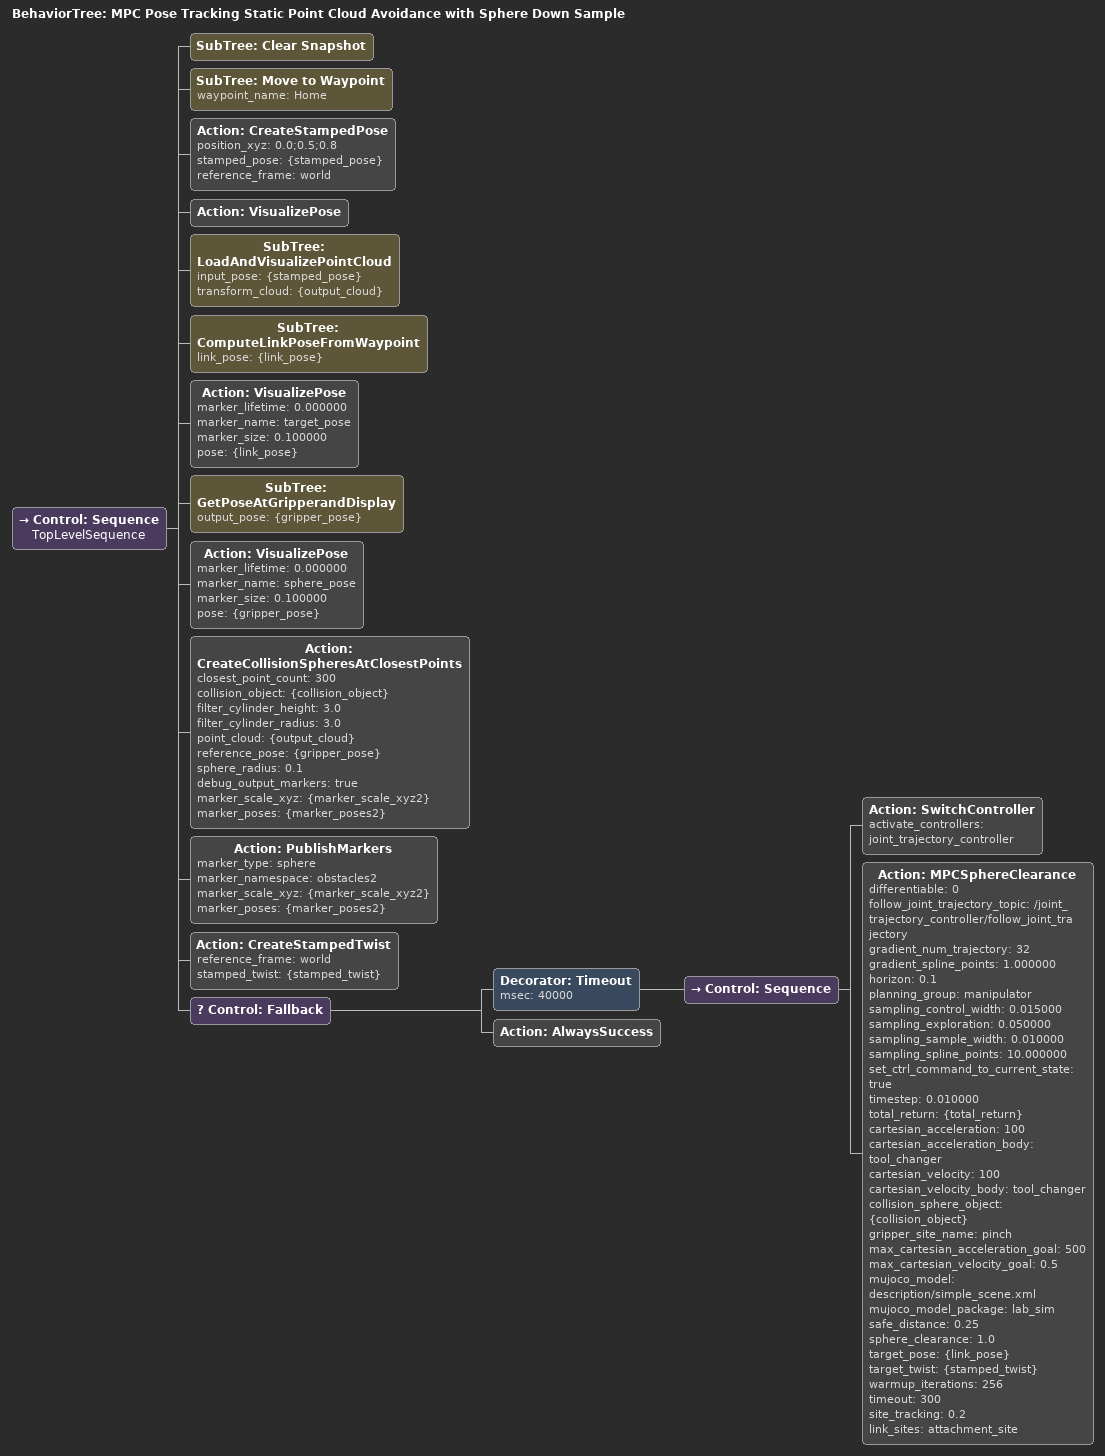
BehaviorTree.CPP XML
<?xml version='1.0' encoding='UTF-8'?>
<root BTCPP_format="4" main_tree_to_execute="MPC Pose Tracking Static Point Cloud Avoidance with Sphere Down Sample">
  <BehaviorTree ID="MPC Pose Tracking Static Point Cloud Avoidance with Sphere Down Sample" _description="Example of end effector avoiding a point cloud that is down-sampled with spheres and statically placed in the environment.">
    <Control ID="Sequence" name="TopLevelSequence">
      <SubTree ID="Clear Snapshot"/>
      <SubTree ID="Move to Waypoint" waypoint_name="Home"/>
      <Action ID="CreateStampedPose" position_xyz="0.0;0.5;0.8" stamped_pose="{stamped_pose}" reference_frame="world"/>
      <Action ID="VisualizePose"/>
      <SubTree ID="LoadAndVisualizePointCloud" input_pose="{stamped_pose}" transform_cloud="{output_cloud}"/>
      <SubTree ID="ComputeLinkPoseFromWaypoint" link_pose="{link_pose}"/>
      <Action ID="VisualizePose" marker_lifetime="0.000000" marker_name="target_pose" marker_size="0.100000" pose="{link_pose}"/>
      <SubTree ID="GetPoseAtGripperandDisplay" output_pose="{gripper_pose}"/>
      <Action ID="VisualizePose" marker_lifetime="0.000000" marker_name="sphere_pose" marker_size="0.100000" pose="{gripper_pose}"/>
      <Action ID="CreateCollisionSpheresAtClosestPoints" closest_point_count="300" collision_object="{collision_object}" filter_cylinder_height="3.0" filter_cylinder_radius="3.0" point_cloud="{output_cloud}" reference_pose="{gripper_pose}" sphere_radius="0.1" debug_output_markers="true" marker_scale_xyz="{marker_scale_xyz2}" marker_poses="{marker_poses2}"/>
      <Action ID="PublishMarkers" marker_type="sphere" marker_namespace="obstacles2" marker_scale_xyz="{marker_scale_xyz2}" marker_poses="{marker_poses2}"/>
      <Action ID="CreateStampedTwist" reference_frame="world" stamped_twist="{stamped_twist}"/>
      <Control ID="Fallback">
        <Decorator ID="Timeout" msec="40000">
          <Control ID="Sequence">
            <Action ID="SwitchController" activate_controllers="joint_trajectory_controller"/>
            <Action ID="MPCSphereClearance" differentiable="0" follow_joint_trajectory_topic="/joint_trajectory_controller/follow_joint_trajectory" gradient_num_trajectory="32" gradient_spline_points="1.000000" horizon="0.1" planning_group="manipulator" sampling_control_width="0.015000" sampling_exploration="0.050000" sampling_sample_width="0.010000" sampling_spline_points="10.000000" set_ctrl_command_to_current_state="true" timestep="0.010000" total_return="{total_return}" cartesian_acceleration="100" cartesian_acceleration_body="tool_changer" cartesian_velocity="100" cartesian_velocity_body="tool_changer" collision_sphere_object="{collision_object}" gripper_site_name="pinch" max_cartesian_acceleration_goal="500" max_cartesian_velocity_goal="0.5" mujoco_model="description/simple_scene.xml" mujoco_model_package="lab_sim" safe_distance="0.25" sphere_clearance="1.0" target_pose="{link_pose}" target_twist="{stamped_twist}" warmup_iterations="256" timeout="300" site_tracking="0.2" link_sites="attachment_site"/>
          </Control>
        </Decorator>
        <Action ID="AlwaysSuccess"/>
      </Control>
    </Control>
  </BehaviorTree>
</root>
